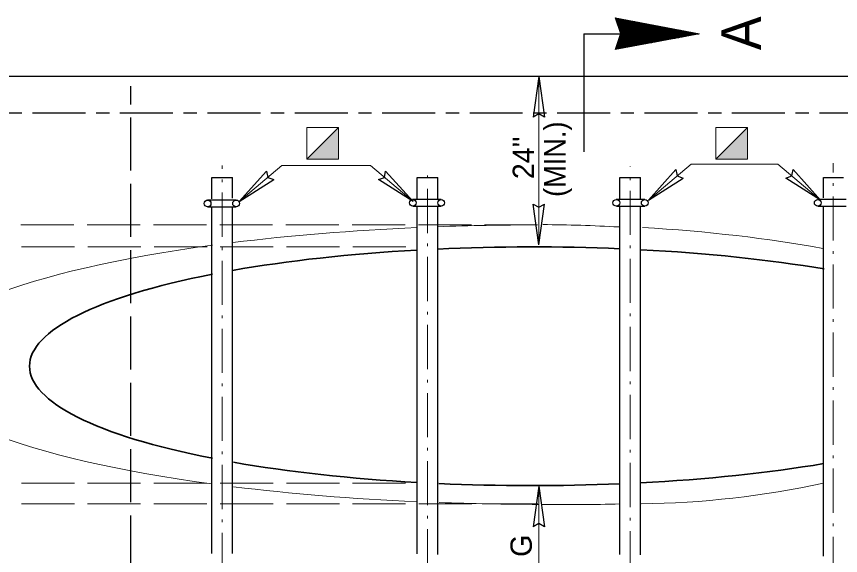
# Model space of a CAD drawing. Extents: x -483 to -38, y -358 to 186.
# Drawn here: x -398.76 to -352.1, y -267.78 to -237.29 of the extents above; entities that cross this region are included whole.
import ezdxf

# ---------------------------------------------------------------- set-up
doc = ezdxf.new("R2010")
doc.units = 0
doc.header["$LTSCALE"] = 0.5
for name, pattern in [('DOT_DASHED', [7.7, 5, -1.2, 0.3, -1.2]), ('LONG_DASH_SHORT_DASH', [9.9, 6, -1.2, 1.5, -1.2]), ('LONG_DASHED', [7.5, 6, -1.5])]:
    doc.linetypes.add(name, pattern=pattern)
doc.layers.add('1', color=7, linetype='Continuous', lineweight=13)

msp = doc.modelspace()

# ---------------------------------------------------------------- hatches: boundary and pattern name
at = {"layer": '1'}
for points in [[(-382.3192, -245.3632), (-380.5257, -243.5697), (-380.5257, -245.3632)], [(-359.159, -245.3632), (-357.3656, -243.5697), (-357.3656, -245.3632)]]:
    msp.add_hatch(color=256, dxfattribs=at).paths.add_polyline_path(points)

# ---------------------------------------------------------------- linework, layer by layer
for p, q in [((-364.8616, -237.3721), (-364.8505, -237.3721)), ((-364.8495, -237.4077), (-364.6658, -237.4077)), ((-364.847, -237.4148), (-364.847, -237.3723)), ((-364.8376, -237.4425), (-364.4822, -237.4425)), ((-364.8128, -237.5161), (-364.8128, -237.38)), ((-364.7772, -237.6165), (-364.7772, -237.3867)), ((-364.7424, -237.718), (-364.7424, -237.3933)), ((-364.7076, -237.8186), (-364.7076, -237.3994)), ((-364.6726, -237.9207), (-364.6726, -237.4054)), ((-364.6376, -238.0213), (-364.6376, -237.4129)), ((-364.6023, -238.1222), (-364.6023, -237.4194)), ((-364.5682, -238.2237), (-364.5682, -237.4265)), ((-364.5327, -239.0878), (-364.5327, -237.4325)), ((-364.4976, -239.0816), (-364.4976, -237.44)), ((-364.4627, -239.0752), (-364.4627, -237.4465)), ((-364.4278, -239.0691), (-364.4278, -237.4525)), ((-364.393, -239.0628), (-364.393, -237.4594)), ((-364.8259, -237.4775), (-364.2976, -237.4775)), ((-364.8134, -237.5125), (-364.1144, -237.5125)), ((-364.8016, -237.5473), (-363.9303, -237.5473)), ((-364.7892, -237.5812), (-363.7461, -237.5812)), ((-364.7772, -237.6165), (-363.5614, -237.6165)), ((-364.7649, -237.6517), (-363.3781, -237.6517)), ((-364.753, -237.6867), (-363.1942, -237.6867)), ((-364.7412, -237.7217), (-363.0097, -237.7217)), ((-364.7287, -237.7563), (-362.8252, -237.7563)), ((-364.717, -237.7915), (-362.6412, -237.7915)), ((-364.7049, -237.8259), (-362.457, -237.8259)), ((-364.693, -237.8611), (-362.2737, -237.8611)), ((-364.6805, -237.8965), (-362.0897, -237.8965)), ((-364.3578, -239.0564), (-364.3578, -237.4654)), ((-364.3236, -239.0499), (-364.3236, -237.4727)), ((-364.2884, -239.0437), (-364.2884, -237.4794)), ((-364.2538, -239.0373), (-364.2538, -237.4857)), ((-364.2182, -239.0303), (-364.2182, -237.4925)), ((-364.1842, -239.0243), (-364.1842, -237.4992)), ((-364.1486, -239.0177), (-364.1486, -237.5061)), ((-364.1144, -239.0118), (-364.1144, -237.5125)), ((-364.0792, -239.0052), (-364.0792, -237.5194)), ((-364.0444, -238.9985), (-364.0444, -237.5258)), ((-364.009, -238.9922), (-364.009, -237.5323)), ((-363.9737, -238.9856), (-363.9737, -237.5387)), ((-363.9394, -238.9797), (-363.9394, -237.545)), ((-363.9042, -238.9728), (-363.9042, -237.5523)), ((-363.8696, -238.9666), (-363.8696, -237.559)), ((-363.8348, -238.9603), (-363.8348, -237.5654)), ((-363.7998, -238.9541), (-363.7998, -237.5717)), ((-363.765, -238.9477), (-363.765, -237.5782)), ((-363.7292, -238.9416), (-363.7292, -237.5858)), ((-363.6948, -238.9347), (-363.6948, -237.5915)), ((-363.6596, -238.9278), (-363.6596, -237.5977)), ((-363.6252, -238.9222), (-363.6252, -237.605)), ((-363.5897, -238.9152), (-363.5897, -237.6112)), ((-363.5552, -238.9089), (-363.5552, -237.6188)), ((-363.5202, -238.9024), (-363.5202, -237.6244)), ((-363.4843, -238.8962), (-363.4843, -237.6319)), ((-363.4502, -238.8895), (-363.4502, -237.6382)), ((-363.415, -238.8837), (-363.415, -237.6444)), ((-363.3804, -238.8768), (-363.3804, -237.6517)), ((-363.3454, -238.8707), (-363.3454, -237.6576)), ((-363.3104, -238.8643), (-363.3104, -237.6648)), ((-363.2758, -238.8581), (-363.2758, -237.6713)), ((-363.2406, -238.8516), (-363.2406, -237.6772)), ((-363.2058, -238.8453), (-363.2058, -237.6847)), ((-363.1712, -238.8389), (-363.1712, -237.6913)), ((-363.136, -238.8328), (-363.136, -237.6984)), ((-363.1012, -238.8262), (-363.1012, -237.7044)), ((-363.0664, -238.8191), (-363.0664, -237.7119)), ((-363.0316, -238.8135), (-363.0316, -237.7172)), ((-362.996, -238.8064), (-362.996, -237.7244)), ((-362.961, -238.7999), (-362.961, -237.7311)), ((-362.9262, -238.7943), (-362.9262, -237.7372)), ((-362.8916, -238.7877), (-362.8916, -237.7444)), ((-362.8564, -238.7807), (-362.8564, -237.7505)), ((-362.8218, -238.7747), (-362.8218, -237.758)), ((-362.7868, -238.7681), (-362.7868, -237.7638)), ((-362.7518, -238.7618), (-362.7518, -237.7707)), ((-362.7166, -238.7556), (-362.7166, -237.7772)), ((-362.682, -238.7495), (-362.682, -237.7844)), ((-362.6468, -238.7427), (-362.6468, -237.7909)), ((-362.612, -238.7364), (-362.612, -237.7972)), ((-362.577, -238.7302), (-362.577, -237.8044)), ((-362.5422, -238.7239), (-362.5422, -237.8107)), ((-362.507, -238.7168), (-362.507, -237.8169)), ((-362.4724, -238.7107), (-362.4724, -237.8244)), ((-362.437, -238.7043), (-362.437, -237.8305)), ((-362.4024, -238.6977), (-362.4024, -237.8365)), ((-362.3674, -238.692), (-362.3674, -237.8438)), ((-362.3326, -238.6853), (-362.3326, -237.8501)), ((-362.298, -238.6782), (-362.298, -237.8572)), ((-362.263, -238.6727), (-362.263, -237.8638)), ((-362.2283, -238.6663), (-362.2283, -237.8707)), ((-362.193, -238.6592), (-362.193, -237.8769)), ((-362.1583, -238.653), (-362.1583, -237.8832)), ((-362.123, -238.6472), (-362.123, -237.8907)), ((-362.0884, -238.6405), (-362.0884, -237.8965)), ((-362.0532, -238.6341), (-362.0532, -237.9032)), ((-362.0186, -238.6276), (-362.0186, -237.9101)), ((-361.9832, -238.6212), (-361.9832, -237.9163)), ((-361.9477, -238.6151), (-361.9477, -237.9232)), ((-364.6687, -237.9313), (-361.9047, -237.9313)), ((-364.6567, -237.9665), (-361.7209, -237.9665)), ((-364.6442, -238.0011), (-361.5367, -238.0011)), ((-364.6322, -238.0361), (-361.3525, -238.0361)), ((-364.6198, -238.0707), (-361.1694, -238.0707)), ((-364.6082, -238.1055), (-360.985, -238.1055)), ((-364.6063, -238.3851), (-360.695, -238.3851)), ((-364.6023, -239.1012), (-364.6023, -238.377)), ((-364.5961, -238.1407), (-360.8006, -238.1407)), ((-364.5944, -238.3505), (-360.5046, -238.3505)), ((-364.5842, -238.1757), (-360.6175, -238.1757)), ((-364.5823, -238.3153), (-360.3137, -238.3153)), ((-364.5718, -238.2109), (-360.4332, -238.2109)), ((-364.5711, -238.2809), (-360.1237, -238.2809)), ((-364.5682, -239.0945), (-364.5682, -238.2712)), ((-364.5597, -238.2453), (-360.2485, -238.2453)), ((-361.9136, -238.6076), (-361.9136, -237.9298)), ((-361.8782, -238.602), (-361.8782, -237.9365)), ((-361.8434, -238.5953), (-361.8434, -237.9427)), ((-361.8086, -238.5887), (-361.8086, -237.9497)), ((-361.7738, -238.5832), (-361.7738, -237.9563)), ((-361.7388, -238.577), (-361.7388, -237.9632)), ((-361.7044, -238.5697), (-361.7044, -237.9694)), ((-361.669, -238.5637), (-361.669, -237.9761)), ((-361.634, -238.5576), (-361.634, -237.9832)), ((-361.5992, -238.5503), (-361.5992, -237.9892)), ((-361.564, -238.5445), (-361.564, -237.9965)), ((-361.5294, -238.5383), (-361.5294, -238.0026)), ((-361.494, -238.532), (-361.494, -238.009)), ((-361.4598, -238.5251), (-361.4598, -238.0161)), ((-361.4244, -238.5195), (-361.4244, -238.0222)), ((-361.3892, -238.5128), (-361.3892, -238.0294)), ((-361.3544, -238.5062), (-361.3544, -238.0361)), ((-361.3198, -238.5003), (-361.3198, -238.0426)), ((-361.285, -238.4934), (-361.285, -238.0493)), ((-361.25, -238.4866), (-361.25, -238.0559)), ((-361.2154, -238.4805), (-361.2154, -238.0627)), ((-361.1803, -238.4747), (-361.1803, -238.069)), ((-361.1452, -238.4682), (-361.1452, -238.0752)), ((-361.1103, -238.4609), (-361.1103, -238.0819)), ((-361.0754, -238.4555), (-361.0754, -238.0886)), ((-361.0403, -238.4487), (-361.0403, -238.0955)), ((-361.0057, -238.442), (-361.0057, -238.1026)), ((-360.9704, -238.4357), (-360.9704, -238.1084)), ((-360.9358, -238.4297), (-360.9358, -238.1153)), ((-360.9006, -238.423), (-360.9006, -238.1222)), ((-360.8656, -238.4167), (-360.8656, -238.1286)), ((-360.8306, -238.4101), (-360.8306, -238.1352)), ((-360.7958, -238.4037), (-360.7958, -238.1419)), ((-360.761, -238.3966), (-360.761, -238.1484)), ((-360.7262, -238.3912), (-360.7262, -238.1551)), ((-360.6914, -238.3849), (-360.6914, -238.1617)), ((-360.6564, -238.3778), (-360.6564, -238.1683)), ((-360.621, -238.3716), (-360.621, -238.1753)), ((-360.586, -238.3657), (-360.586, -238.1812)), ((-360.551, -238.3588), (-360.551, -238.1887)), ((-360.5164, -238.3524), (-360.5164, -238.1951)), ((-360.4814, -238.3467), (-360.4814, -238.2012)), ((-360.4468, -238.3401), (-360.4468, -238.2084)), ((-360.4118, -238.3337), (-360.4118, -238.2147)), ((-360.3762, -238.327), (-360.3762, -238.2217)), ((-360.3414, -238.3205), (-360.3414, -238.2283)), ((-360.3073, -238.3141), (-360.3073, -238.2345)), ((-360.272, -238.308), (-360.272, -238.2413)), ((-360.237, -238.3017), (-360.237, -238.2482)), ((-360.2022, -238.2957), (-360.2022, -238.2547)), ((-360.1674, -238.2888), (-360.1674, -238.2609)), ((-360.1322, -238.2826), (-360.1322, -238.2674)), ((-360.097, -238.2762), (-360.097, -238.2747)), ((-364.7557, -238.8391), (-363.175, -238.8391)), ((-364.7442, -238.8043), (-362.9837, -238.8043)), ((-364.7424, -239.1264), (-364.7424, -238.7999)), ((-364.7324, -238.7693), (-362.7933, -238.7693)), ((-364.7205, -238.7347), (-362.6028, -238.7347)), ((-364.7095, -238.6999), (-362.4117, -238.6999)), ((-364.7076, -239.1203), (-364.7076, -238.6941)), ((-364.6978, -238.6647), (-362.2213, -238.6647)), ((-364.6863, -238.6292), (-362.0305, -238.6292)), ((-364.6742, -238.5945), (-361.8402, -238.5945)), ((-364.6726, -239.1139), (-364.6726, -238.5884)), ((-364.6628, -238.5595), (-361.6494, -238.5595)), ((-364.6517, -238.5251), (-361.4586, -238.5251)), ((-364.6397, -238.4901), (-361.2677, -238.4901)), ((-364.6376, -239.107), (-364.6376, -238.4828)), ((-364.6282, -238.4555), (-361.0773, -238.4555)), ((-364.6169, -238.4203), (-360.8858, -238.4203)), ((-364.8483, -239.1185), (-364.7013, -239.1185)), ((-364.847, -239.1457), (-364.847, -239.1164)), ((-364.8366, -239.0839), (-364.509, -239.0839)), ((-364.8245, -239.0489), (-364.319, -239.0489)), ((-364.8134, -239.0143), (-364.1284, -239.0143)), ((-364.8128, -239.1391), (-364.8128, -239.011)), ((-364.8016, -238.9795), (-363.9377, -238.9795)), ((-364.7905, -238.9441), (-363.7469, -238.9441)), ((-364.7787, -238.9089), (-363.5562, -238.9089)), ((-364.7772, -239.1333), (-364.7772, -238.9052)), ((-364.7672, -238.8741), (-363.366, -238.8741)), ((-369.1858, -240.6792), (-369.1858, -250.1994)), ((-386.1568, -247.7571), (-383.7407, -245.7223)), ((-383.7407, -245.7223), (-378.7197, -245.7223)), ((-376.3039, -247.7571), (-378.7197, -245.7223)), ((-362.9839, -247.6737), (-360.5685, -245.6397)), ((-360.5685, -245.6397), (-355.6539, -245.6397)), ((-353.2382, -247.6737), (-355.6539, -245.6397)), ((-369.1858, -271.8034), (-369.1858, -263.8505))]:
    msp.add_line(p, q, dxfattribs=at)
at = {"layer": '1', "lineweight": 25}
for p, q in [((-366.6336, -238.2712), (-366.6336, -244.9482)), ((-366.6336, -238.2712), (-362.7628, -238.2712)), ((-331.751, -240.6792), (-424.7453, -240.6792)), ((-369.1858, -240.6792), (-369.5018, -242.9783)), ((-369.1858, -240.6792), (-368.8699, -242.9783)), ((-386.1568, -247.7571), (-384.6018, -246.0345)), ((-376.3039, -247.7571), (-377.8588, -246.0344)), ((-362.9839, -247.6737), (-361.4288, -245.9512)), ((-353.2382, -247.6737), (-354.7933, -245.9513)), ((-387.6893, -246.3888), (-386.5243, -246.3888)), ((-387.6893, -247.5982), (-387.6893, -246.3888)), ((-386.5243, -247.5744), (-386.5243, -246.3888)), ((-386.1568, -247.7571), (-384.1948, -246.5177)), ((-376.3039, -247.7571), (-378.2658, -246.5177)), ((-376.0753, -246.3888), (-374.9117, -246.3888)), ((-376.0753, -247.6462), (-376.0753, -246.3888)), ((-374.9117, -247.6462), (-374.9117, -246.3888)), ((-364.6007, -246.3888), (-363.4364, -246.3888)), ((-364.6007, -247.6462), (-364.6007, -246.3888)), ((-363.4364, -247.6462), (-363.4364, -246.3888)), ((-362.9839, -247.6737), (-361.0219, -246.4345)), ((-353.2382, -247.6737), (-355.2002, -246.4346)), ((-353.0722, -246.3888), (-351.9309, -246.3888)), ((-353.0722, -247.5507), (-353.0722, -246.3888)), ((-386.3266, -247.6727), (-387.9455, -247.6727)), ((-374.7109, -247.6462), (-376.3296, -247.6462)), ((-363.1893, -247.6462), (-364.8088, -247.6462)), ((-351.7878, -247.6462), (-353.4067, -247.6462)), ((-387.9288, -248.0475), (-386.3231, -248.0475)), ((-387.6893, -267.6702), (-387.6893, -248.0955)), ((-386.5243, -267.6702), (-386.5243, -248.0955)), ((-376.3133, -248.0207), (-374.7073, -248.0207)), ((-376.0753, -267.6937), (-376.0753, -248.0244)), ((-374.9117, -267.7174), (-374.9117, -248.0244)), ((-369.1858, -250.1994), (-369.5018, -247.9003)), ((-369.1858, -250.1994), (-368.8699, -247.9003)), ((-364.7917, -248.0207), (-363.186, -248.0207)), ((-364.6007, -267.7174), (-364.6007, -248.0482)), ((-363.4364, -267.7412), (-363.4364, -248.0482)), ((-353.3907, -248.0207), (-351.7842, -248.0207)), ((-353.0722, -267.8127), (-353.0722, -248.0717)), ((-369.1858, -263.8505), (-369.5018, -266.1496)), ((-369.1858, -263.8505), (-368.8699, -266.1496))]:
    msp.add_line(p, q, dxfattribs=at)
at = {"layer": '1', "linetype": 'LONG_DASHED', "lineweight": 25}
msp.add_line((-392.2883, -294.7592), (-392.2883, -241.2228), dxfattribs=at)
at = {"layer": '1', "linetype": 'LONG_DASH_SHORT_DASH', "lineweight": 25}
msp.add_line((-422.5999, -242.739), (-332.3848, -242.739), dxfattribs=at)
at = {"layer": '1', "linetype": 'DOT_DASHED'}
for p, q in [((-387.1065, -292.1017), (-387.1065, -245.7123)), ((-375.4942, -291.8877), (-375.4942, -245.7784)), ((-364.0192, -291.9948), (-364.0192, -245.7784)), ((-352.5131, -292.3158), (-352.5131, -245.5805))]:
    msp.add_line(p, q, dxfattribs=at)
at = {"layer": '1', "linetype": 'LONG_DASHED'}
for p, q in [((-424.7541, -249.0782), (-369.2471, -249.0782)), ((-424.7195, -250.3252), (-376.1458, -250.3252)), ((-424.728, -263.6969), (-376.1458, -263.6969)), ((-424.728, -264.8612), (-369.2471, -264.8612))]:
    msp.add_line(p, q, dxfattribs=at)
at = {"layer": '1'}
for points in [[(-364.862, -237.3698), (-360.0935, -238.2751), (-364.8572, -239.1474), (-364.5597, -238.2466)], [(-382.3192, -245.3632), (-380.5257, -245.3632), (-380.5257, -243.5697), (-382.3192, -243.5697)], [(-359.159, -245.3632), (-357.3656, -245.3632), (-357.3656, -243.5697), (-359.159, -243.5697)]]:
    msp.add_lwpolyline(points, close=True, dxfattribs=at)
at = {"layer": '1', "lineweight": 25}
for points in [[(-368.8699, -242.9783), (-369.1891, -242.8004), (-369.5018, -242.9783)], [(-384.6018, -246.0345), (-384.5322, -246.3932), (-384.1948, -246.5177)], [(-378.2658, -246.5177), (-377.9242, -246.3881), (-377.8588, -246.0344)], [(-361.4288, -245.9512), (-361.3593, -246.3099), (-361.0219, -246.4345)], [(-355.2002, -246.4346), (-354.8587, -246.305), (-354.7933, -245.9513)], [(-369.5018, -247.9003), (-369.1826, -248.0782), (-368.8699, -247.9003)], [(-368.8699, -266.1496), (-369.1891, -265.9717), (-369.5018, -266.1496)]]:
    msp.add_lwpolyline(points, dxfattribs=at)
at = {"layer": '1', "linetype": 'LONG_DASHED'}
for points in [[(-382.3192, -245.3632), (-380.5257, -243.5697), (-380.5257, -245.3632)], [(-359.159, -245.3632), (-357.3656, -243.5697), (-357.3656, -245.3632)]]:
    msp.add_lwpolyline(points, close=True, dxfattribs=at)
at = {"layer": '1', "lineweight": 25}
for centre in [(-387.9342, -247.8606), (-386.3257, -247.8606), (-376.3184, -247.8338), (-374.7099, -247.8338), (-364.7969, -247.8338), (-363.1884, -247.8338), (-353.3953, -247.8338)]:
    msp.add_circle(centre, 0.1893, dxfattribs=at)
at = {"layer": '1'}
for centre, radius, start, end in [((-369.8078, -345.0502), 95.9944, 86.92761, 89.49258), ((-364.0871, -212.5364), 52.3283, 270.7547, 282.15664), ((-367.4151, -168.9092), 95.9944, 269.05243, 271.68307)]:
    msp.add_arc(centre, radius, start, end, dxfattribs=at)
for centre, major_axis, ratio, start_param, end_param in [((-369.1275, -256.9818), (-35.6456, 0), 0.221763, 4.7201299, 4.8752396), ((-369.1275, -256.9818), (-35.6456, 0), 0.221763, 4.9087254, 5.2218102), ((-369.983, -257.0481), (29.872, 0.0346), 0.268618, 0.9700526, 1.3452575), ((-369.1275, -256.9818), (-35.6456, 0), 0.221763, 5.2588527, 7.3055526), ((-369.1275, -256.9818), (-35.6456, 0), 0.221763, 1.0628308, 1.3738894), ((-369.1275, -256.9818), (-35.6456, 0), 0.221763, 1.410046, 1.5682984)]:
    msp.add_ellipse(centre, major_axis=major_axis, ratio=ratio, start_param=start_param, end_param=end_param, dxfattribs=at)
at = {"layer": '1', "lineweight": 35}
for start_param, end_param in [(1.8029194, 2.209813), (1.3966896, 1.7605774), (0.9524227, 1.3540202), (2.2608535, 4.0224522), (4.075711, 4.4807091), (4.9282608, 5.3290173), (4.5250388, 4.8866147)]:
    msp.add_ellipse((-369.5381, -257.0742), major_axis=(28.481, 0), ratio=0.237105, start_param=start_param, end_param=end_param, dxfattribs=at)

# ---------------------------------------------------------------- texts
at = {"layer": '1', "width": 0.95}
for s, height, p in [('A', 2.25, (-356.6103, -239.1895)), ('(MIN.)', 1.21, (-367.6738, -247.496))]:
    msp.add_text(s, height=height, rotation=90, dxfattribs=at).set_placement(p)
at = {"layer": '1'}
for s, p in [("24''", (-369.4536, -246.4899)), ('G', (-369.5797, -267.8592))]:
    msp.add_text(s, height=1.21, rotation=90, dxfattribs=at).set_placement(p)

doc.saveas('drawing.dxf')
